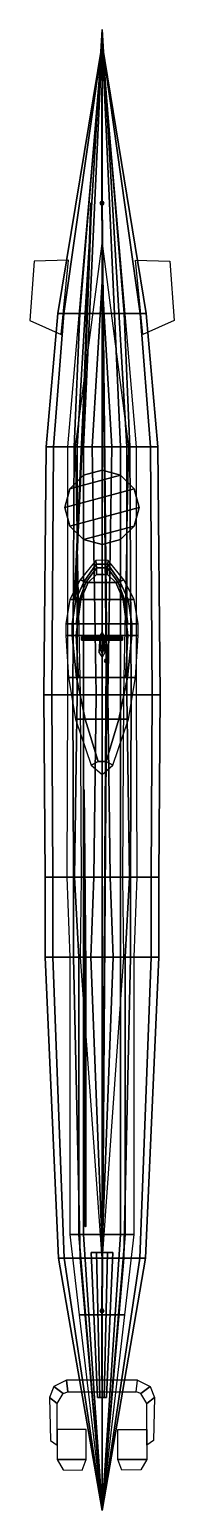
# Model space of a CAD drawing. Extents: x -2.2 to 2.2, y -22.5 to 22.5.
import ezdxf

# ---------------------------------------------------------------- set-up
doc = ezdxf.new("R2010")
doc.units = 0
doc.layers.get('0').update_dxf_attribs({"linetype": 'CONTINUOUS'})

msp = doc.modelspace()

# ---------------------------------------------------------------- linework, layer by layer
for points in [[(0, 22.47, 1.12), (0, 22.03, -0.67), (-1.04, 9.81, 0.42), (-0.75, 9.81, 1.37)], [(0, 22.13, 1.42), (0, 22.47, 1.12), (-0.75, 9.81, 1.37), (-0.56, 9.81, 1.53)], [(0.56, 9.81, 1.53), (0.75, 9.81, 1.37), (0, 22.47, 1.12), (0, 22.13, 1.42)], [(0.75, 9.81, 1.37), (1.04, 9.81, 0.42), (0, 22.03, -0.67), (0, 22.47, 1.12)], [(-1.34, 13.85, -0.67), (-1.16, 13.85), (0, 22.03, -0.67)], [(-1.16, 13.85, -1.34), (-1.34, 13.85, -0.67), (0, 22.03, -0.67)], [(-1.16, 13.85), (-0.67, 13.85, 0.49), (0, 22.03, -0.67)], [(-0.67, 13.85, -1.83), (-1.16, 13.85, -1.34), (0, 22.03, -0.67)], [(-0.67, 13.85, 0.49), (0, 13.85, 0.67), (0, 22.03, -0.67)], [(0, 13.85, -2.01), (-0.67, 13.85, -1.83), (0, 22.03, -0.67)], [(0, 22.13, 1.42), (0, 22.13, 1.42), (-0.56, 9.81, 1.53), (0, 9.81, 1.53)], [(0, 9.81, 1.53), (0.56, 9.81, 1.53), (0, 22.13, 1.42)], [(0, 13.85, 0.67), (0.67, 13.85, 0.49), (0, 22.03, -0.67)], [(0.67, 13.85, 0.49), (1.16, 13.85), (0, 22.03, -0.67)], [(1.16, 13.85), (1.34, 13.85, -0.67), (0, 22.03, -0.67)], [(1.34, 13.85, -0.67), (1.16, 13.85, -1.34), (0, 22.03, -0.67)], [(1.16, 13.85, -1.34), (0.67, 13.85, -1.83), (0, 22.03, -0.67)], [(0.67, 13.85, -1.83), (0, 13.85, -2.01), (0, 22.03, -0.67)], [(0, 20.7, 1.43), (-0.01, 20.7, 1.42), (-0.01, 17.2, 2.77), (0, 17.2, 2.78)], [(-0.01, 20.7, 1.42), (0, 20.7, 1.41), (0, 17.2, 2.76), (-0.01, 17.2, 2.77)], [(0.01, 20.7, 1.42), (0, 20.7, 1.43), (0, 17.2, 2.78), (0.01, 17.2, 2.77)], [(0, 20.7, 1.41), (0.01, 20.7, 1.42), (0.01, 17.2, 2.77), (0, 17.2, 2.76)], [(-0.33, 17.21, 2.52), (-0.34, 17.2, 2.51), (-0.56, 11.21, 2.51), (-0.55, 11.21, 2.52)], [(-0.34, 17.2, 2.51), (-0.33, 17.19, 2.5), (-0.55, 11.21, 2.5), (-0.56, 11.21, 2.51)], [(-0.32, 17.2, 2.51), (-0.33, 17.21, 2.52), (-0.55, 11.21, 2.52), (-0.54, 11.21, 2.51)], [(-0.33, 17.19, 2.5), (-0.32, 17.2, 2.51), (-0.54, 11.21, 2.51), (-0.55, 11.21, 2.5)], [(-0.33, 17.21, 1.46), (-0.34, 17.2, 1.46), (-0.34, 17.2, 2.51), (-0.33, 17.21, 2.52)], [(-0.34, 17.2, 1.46), (-0.33, 17.19, 1.46), (-0.33, 17.19, 2.5), (-0.34, 17.2, 2.51)], [(-0.32, 17.2, 1.46), (-0.33, 17.21, 1.46), (-0.33, 17.21, 2.52), (-0.32, 17.2, 2.51)], [(-0.33, 17.19, 1.46), (-0.32, 17.2, 1.46), (-0.32, 17.2, 2.51), (-0.33, 17.19, 2.5)], [(-0.03, 17.252, 1.46), (-0.06, 17.2, 1.46), (-0.06, 17.2, 2.82), (-0.03, 17.252, 2.82)], [(-0.06, 17.2, 2.82), (0.06, 17.2, 2.82), (0.03, 17.252, 2.82), (-0.03, 17.252, 2.82)], [(-0.06, 17.2, 1.46), (-0.03, 17.148, 1.46), (-0.03, 17.148, 2.82), (-0.06, 17.2, 2.82)], [(-0.03, 17.148, 2.82), (0.03, 17.148, 2.82), (0.06, 17.2, 2.82), (-0.06, 17.2, 2.82)], [(0.03, 17.252, 1.46), (-0.03, 17.252, 1.46), (-0.03, 17.252, 2.82), (0.03, 17.252, 2.82)], [(-0.03, 17.148, 1.46), (0.03, 17.148, 1.46), (0.03, 17.148, 2.82), (-0.03, 17.148, 2.82)], [(0, 17.2, 2.78), (-0.01, 17.2, 2.77), (0.13, 3.31, 5.67), (0.14, 3.31, 5.68)], [(-0.01, 17.2, 2.77), (0, 17.2, 2.76), (0.14, 3.31, 5.66), (0.13, 3.31, 5.67)], [(0.01, 17.2, 2.77), (0, 17.2, 2.78), (0.14, 3.31, 5.68), (0.15, 3.31, 5.67)], [(0, 17.2, 2.76), (0.01, 17.2, 2.77), (0.15, 3.31, 5.67), (0.14, 3.31, 5.66)], [(0.06, 17.2, 1.46), (0.03, 17.252, 1.46), (0.03, 17.252, 2.82), (0.06, 17.2, 2.82)], [(0.03, 17.148, 1.46), (0.06, 17.2, 1.46), (0.06, 17.2, 2.82), (0.03, 17.148, 2.82)], [(0, 15.98, -1.66), (0, 14.83, -1.98), (-0.3, 9.81, -2.6), (-0.8, 9.81, -2.19)], [(0.8, 9.81, -2.19), (0.3, 9.81, -2.6), (0, 14.83, -1.98), (0, 15.98, -1.66)], [(-2.19, 13.64, -1.25), (-1.24, 13.22, -1.25), (-1.01, 15.47, -1.25), (-2.05, 15.44, -1.25)], [(2.19, 13.64, -1.25), (1.24, 13.22, -1.25), (1.01, 15.47, -1.25), (2.05, 15.44, -1.25)], [(0.3, 9.81, -2.6), (-0.3, 9.81, -2.6), (0, 14.83, -1.98)], [(-1.69, 9.81, -0.75), (-1.464, 9.81, 0.095), (-1.16, 13.85), (-1.34, 13.85, -0.67)], [(-1.464, 9.81, -1.595), (-1.69, 9.81, -0.75), (-1.34, 13.85, -0.67), (-1.16, 13.85, -1.34)], [(-1.464, 9.81, 0.095), (-0.845, 9.81, 0.714), (-0.67, 13.85, 0.49), (-1.16, 13.85)], [(-0.845, 9.81, -2.214), (-1.464, 9.81, -1.595), (-1.16, 13.85, -1.34), (-0.67, 13.85, -1.83)], [(-0.845, 9.81, 0.714), (0, 9.81, 0.94), (0, 13.85, 0.67), (-0.67, 13.85, 0.49)], [(0, 9.81, -2.44), (-0.845, 9.81, -2.214), (-0.67, 13.85, -1.83), (0, 13.85, -2.01)], [(0, 9.81, 0.94), (0.845, 9.81, 0.714), (0.67, 13.85, 0.49), (0, 13.85, 0.67)], [(0.845, 9.81, -2.214), (0, 9.81, -2.44), (0, 13.85, -2.01), (0.67, 13.85, -1.83)], [(0.845, 9.81, 0.714), (1.464, 9.81, 0.095), (1.16, 13.85), (0.67, 13.85, 0.49)], [(1.464, 9.81, -1.595), (0.845, 9.81, -2.214), (0.67, 13.85, -1.83), (1.16, 13.85, -1.34)], [(1.464, 9.81, 0.095), (1.69, 9.81, -0.75), (1.34, 13.85, -0.67), (1.16, 13.85)], [(1.69, 9.81, -0.75), (1.464, 9.81, -1.595), (1.16, 13.85, -1.34), (1.34, 13.85, -0.67)], [(-0.55, 11.21, 2.52), (-0.56, 11.21, 2.51), (-0.83, 5.22, 2.51), (-0.82, 5.22, 2.52)], [(-0.56, 11.21, 2.51), (-0.55, 11.21, 2.5), (-0.82, 5.22, 2.5), (-0.83, 5.22, 2.51)], [(-0.54, 11.21, 2.51), (-0.55, 11.21, 2.52), (-0.82, 5.22, 2.52), (-0.81, 5.22, 2.51)], [(-0.55, 11.21, 2.5), (-0.54, 11.21, 2.51), (-0.81, 5.22, 2.51), (-0.82, 5.22, 2.5)], [(-0.55, 11.22, 1.51), (-0.56, 11.21, 1.51), (-0.56, 11.21, 2.51), (-0.55, 11.22, 2.51)], [(-0.56, 11.21, 1.51), (-0.55, 11.2, 1.51), (-0.55, 11.2, 2.51), (-0.56, 11.21, 2.51)], [(-0.54, 11.21, 1.51), (-0.55, 11.22, 1.51), (-0.55, 11.22, 2.51), (-0.54, 11.21, 2.51)], [(-0.55, 11.2, 1.51), (-0.54, 11.21, 1.51), (-0.54, 11.21, 2.51), (-0.55, 11.2, 2.51)], [(-1.76, 2.28, -0.86), (-1.524, 2.28, 0.02), (-1.464, 9.81, 0.095), (-1.69, 9.81, -0.75)], [(-1.524, 2.28, -1.74), (-1.76, 2.28, -0.86), (-1.69, 9.81, -0.75), (-1.464, 9.81, -1.595)], [(-1.524, 2.28, 0.02), (-0.88, 2.28, 0.664), (-0.845, 9.81, 0.714), (-1.464, 9.81, 0.095)], [(-0.88, 2.28, -2.384), (-1.524, 2.28, -1.74), (-1.464, 9.81, -1.595), (-0.845, 9.81, -2.214)], [(-0.75, 9.81, 1.37), (-1.04, 9.81, 0.42), (-1.04, 2.28, 0.43), (-0.75, 2.28, 1.42)], [(0, 2.28, -2.62), (-0.88, 2.28, -2.384), (-0.845, 9.81, -2.214), (0, 9.81, -2.44)], [(-0.8, 9.81, -2.19), (-0.3, 9.81, -2.6), (-0.18, 2.28, -2.91), (-0.65, 2.28, -2.28)], [(-0.56, 9.81, 1.53), (-0.75, 9.81, 1.37), (-0.75, 2.28, 1.42), (-0.56, 2.28, 1.58)], [(0, 9.81, 1.53), (-0.56, 9.81, 1.53), (-0.56, 2.28, 1.58), (0, 2.28, 1.58)], [(0.18, 2.28, -2.91), (-0.18, 2.28, -2.91), (-0.3, 9.81, -2.6), (0.3, 9.81, -2.6)], [(0, 2.28, 1.58), (0.56, 2.28, 1.58), (0.56, 9.81, 1.53), (0, 9.81, 1.53)], [(0.88, 2.28, -2.384), (0, 2.28, -2.62), (0, 9.81, -2.44), (0.845, 9.81, -2.214)], [(0.65, 2.28, -2.28), (0.18, 2.28, -2.91), (0.3, 9.81, -2.6), (0.8, 9.81, -2.19)], [(0.56, 2.28, 1.58), (0.75, 2.28, 1.42), (0.75, 9.81, 1.37), (0.56, 9.81, 1.53)], [(0.75, 2.28, 1.42), (1.04, 2.28, 0.43), (1.04, 9.81, 0.42), (0.75, 9.81, 1.37)], [(0.88, 2.28, 0.664), (1.524, 2.28, 0.02), (1.464, 9.81, 0.095), (0.845, 9.81, 0.714)], [(1.524, 2.28, -1.74), (0.88, 2.28, -2.384), (0.845, 9.81, -2.214), (1.464, 9.81, -1.595)], [(1.524, 2.28, 0.02), (1.76, 2.28, -0.86), (1.69, 9.81, -0.75), (1.464, 9.81, 0.095)], [(1.76, 2.28, -0.86), (1.524, 2.28, -1.74), (1.464, 9.81, -1.595), (1.69, 9.81, -0.75)], [(-0.565, 8.949, 1.55), (-0.979, 8.535, 1.55), (0.565, 8.949, 1.55), (0, 9.1, 1.55)], [(0, 9.1, 1.53), (-0.565, 8.949, 1.53), (-0.565, 8.949, 1.55), (0, 9.1, 1.55)], [(0.565, 8.949, 1.53), (0, 9.1, 1.53), (0, 9.1, 1.55), (0.565, 8.949, 1.55)], [(-0.979, 8.535, 1.55), (-1.13, 7.97, 1.55), (0.979, 8.535, 1.55), (0.565, 8.949, 1.55)], [(-0.565, 8.949, 1.53), (-0.979, 8.535, 0.57), (-0.979, 8.535, 1.55), (-0.565, 8.949, 1.55)], [(0.979, 8.535, 0.57), (0.565, 8.949, 1.53), (0.565, 8.949, 1.55), (0.979, 8.535, 1.55)], [(-0.979, 8.535, 0.57), (-1.13, 7.97, 0.37), (-1.13, 7.97, 1.55), (-0.979, 8.535, 1.55)], [(-1.13, 7.97, 1.55), (-0.979, 7.405, 1.55), (1.13, 7.97, 1.55), (0.979, 8.535, 1.55)], [(1.13, 7.97, 0.37), (0.979, 8.535, 0.57), (0.979, 8.535, 1.55), (1.13, 7.97, 1.55)], [(-1.13, 7.97, 0.37), (-0.979, 7.405, 0.55), (-0.979, 7.405, 1.55), (-1.13, 7.97, 1.55)], [(-0.979, 7.405, 1.55), (-0.565, 6.991, 1.55), (0.979, 7.405, 1.55), (1.13, 7.97, 1.55)], [(0.979, 7.405, 0.55), (1.13, 7.97, 0.37), (1.13, 7.97, 1.55), (0.979, 7.405, 1.55)], [(-0.979, 7.405, 0.55), (-0.565, 6.991, 1.54), (-0.565, 6.991, 1.55), (-0.979, 7.405, 1.55)], [(-0.565, 6.991, 1.55), (0, 6.84, 1.55), (0.565, 6.991, 1.55), (0.979, 7.405, 1.55)], [(0.565, 6.991, 1.54), (0.979, 7.405, 0.55), (0.979, 7.405, 1.55), (0.565, 6.991, 1.55)], [(-0.565, 6.991, 1.54), (0, 6.84, 1.54), (0, 6.84, 1.55), (-0.565, 6.991, 1.55)], [(0, 6.84, 1.54), (0.565, 6.991, 1.54), (0.565, 6.991, 1.55), (0, 6.84, 1.55)], [(-0.19, 6.36, 1.55), (-0.66, 5.77, 1.47), (-0.54, 5.72, 3.55), (-0.18, 6.25, 3.55)], [(-0.18, 6.25, 3.55), (0, 6.25, 3.55), (0, 6.37, 1.55), (-0.19, 6.36, 1.55)], [(0, 6.25, 3.55), (0.18, 6.25, 3.55), (0.19, 6.36, 1.55), (0, 6.37, 1.55)], [(0.18, 6.25, 3.55), (0.54, 5.72, 3.55), (0.66, 5.77, 1.47), (0.19, 6.36, 1.55)], [(-0.18, 6.25, 3.55), (-0.54, 5.72, 3.55), (-0.49, 5.69, 4.74), (-0.17, 6.14, 4.74)], [(-0.17, 6.14, 4.74), (-0.49, 5.69, 4.74), (-0.42, 5.69, 5.13), (-0.17, 5.93, 5.13)], [(-0.42, 5.69, 5.13), (0.42, 5.69, 5.13), (0.17, 5.93, 5.13), (-0.17, 5.93, 5.13)], [(-0.17, 6.14, 4.74), (0, 6.14, 4.74), (0, 6.25, 3.55), (-0.18, 6.25, 3.55)], [(-0.17, 5.93, 5.13), (0, 5.93, 5.13), (0, 6.14, 4.74), (-0.17, 6.14, 4.74)], [(0, 6.14, 4.74), (0.17, 6.14, 4.74), (0.18, 6.25, 3.55), (0, 6.25, 3.55)], [(0, 5.93, 5.13), (0.17, 5.93, 5.13), (0.17, 6.14, 4.74), (0, 6.14, 4.74)], [(0.17, 6.14, 4.74), (0.49, 5.69, 4.74), (0.54, 5.72, 3.55), (0.18, 6.25, 3.55)], [(0.17, 5.93, 5.13), (0.42, 5.69, 5.13), (0.49, 5.69, 4.74), (0.17, 6.14, 4.74)], [(-0.66, 5.77, 1.47), (-0.97, 5.17, 0.6), (-0.79, 5.17, 3.55), (-0.54, 5.72, 3.55)], [(-0.54, 5.72, 3.55), (-0.79, 5.17, 3.55), (-0.68, 5.17, 4.74), (-0.49, 5.69, 4.74)], [(-0.49, 5.69, 4.74), (-0.68, 5.17, 4.74), (-0.64, 5.17, 5.13), (-0.42, 5.69, 5.13)], [(-0.64, 5.17, 5.13), (0.64, 5.17, 5.13), (0.42, 5.69, 5.13), (-0.42, 5.69, 5.13)], [(0.42, 5.69, 5.13), (0.64, 5.17, 5.13), (0.68, 5.17, 4.74), (0.49, 5.69, 4.74)], [(0.49, 5.69, 4.74), (0.68, 5.17, 4.74), (0.79, 5.17, 3.55), (0.54, 5.72, 3.55)], [(0.54, 5.72, 3.55), (0.79, 5.17, 3.55), (0.97, 5.17, 0.6), (0.66, 5.77, 1.47)], [(-0.97, 5.17, 0.6), (-1.1, 4.44, 0.37), (-0.9, 4.44, 3.55), (-0.79, 5.17, 3.55)], [(-0.79, 5.17, 3.55), (-0.9, 4.44, 3.55), (-0.78, 4.44, 4.74), (-0.68, 5.17, 4.74)], [(-0.68, 5.17, 4.74), (-0.78, 4.44, 4.74), (-0.74, 4.44, 5.13), (-0.64, 5.17, 5.13)], [(-0.74, 4.44, 5.13), (0.74, 4.44, 5.13), (0.64, 5.17, 5.13), (-0.64, 5.17, 5.13)], [(0.64, 5.17, 5.13), (0.74, 4.44, 5.13), (0.78, 4.44, 4.74), (0.68, 5.17, 4.74)], [(0.68, 5.17, 4.74), (0.78, 4.44, 4.74), (0.9, 4.44, 3.55), (0.79, 5.17, 3.55)], [(0.79, 5.17, 3.55), (0.9, 4.44, 3.55), (1.1, 4.44, 0.37), (0.97, 5.17, 0.6)], [(-1.1, 4.44, 0.37), (-1.1, 4.08, 0.37), (-0.9, 4.08, 3.55), (-0.9, 4.44, 3.55)], [(-1.1, 4.08, 0.37), (-1.01, 2.81, 0.46), (-0.77, 2.81, 3.55), (-0.9, 4.08, 3.55)], [(-0.9, 4.44, 3.55), (-0.9, 4.08, 3.55), (-0.78, 4.08, 4.57), (-0.74, 4.44, 5.13)], [(-0.9, 4.08, 3.55), (-0.77, 2.81, 3.55), (-0.71, 2.81, 4.57), (-0.78, 4.08, 4.57)], [(-0.78, 4.08, 4.57), (0.78, 4.08, 4.57), (0.74, 4.44, 5.13), (-0.74, 4.44, 5.13)], [(-0.71, 2.81, 4.57), (0.71, 2.81, 4.57), (0.78, 4.08, 4.57), (-0.78, 4.08, 4.57)], [(-0.07, 4.07, 4.57), (-0.1, 3.58, 4.57), (-0.06, 3.66, 5.7), (-0.06, 4, 5.7)], [(0, 4.11, 5.7), (0, 4.19, 4.57), (-0.07, 4.07, 4.57), (-0.06, 4, 5.7)], [(-0.06, 4, 5.7), (-0.06, 3.66, 5.7), (0, 3.54, 5.7), (0, 4.11, 5.7)], [(0.06, 4, 5.7), (0.07, 4.07, 4.57), (0, 4.19, 4.57), (0, 4.11, 5.7)], [(0, 4.11, 5.7), (0, 3.54, 5.7), (0.06, 3.66, 5.7), (0.06, 4, 5.7)], [(0.06, 3.66, 5.7), (0.1, 3.58, 4.57), (0.07, 4.07, 4.57), (0.06, 4, 5.7)], [(0.78, 4.08, 4.57), (0.71, 2.81, 4.57), (0.77, 2.81, 3.55), (0.9, 4.08, 3.55)], [(0.74, 4.44, 5.13), (0.78, 4.08, 4.57), (0.9, 4.08, 3.55), (0.9, 4.44, 3.55)], [(0.9, 4.08, 3.55), (0.77, 2.81, 3.55), (1.01, 2.81, 0.46), (1.1, 4.08, 0.37)], [(0.9, 4.44, 3.55), (0.9, 4.08, 3.55), (1.1, 4.08, 0.37), (1.1, 4.44, 0.37)], [(0.62, 3.99, 9.29), (0.62, 4.04, 9.24), (-0.62, 4.04, 9.24), (-0.62, 3.99, 9.29)], [(0.62, 4.04, 9.24), (0.62, 3.99, 9.19), (-0.62, 3.99, 9.19), (-0.62, 4.04, 9.24)], [(-0.62, 3.94, 9.24), (-0.62, 3.99, 9.29), (-0.62, 4.04, 9.24), (-0.62, 3.99, 9.19)], [(0.62, 3.99, 9.19), (0.62, 3.94, 9.24), (-0.62, 3.94, 9.24), (-0.62, 3.99, 9.19)], [(0.62, 3.94, 9.24), (0.62, 3.99, 9.29), (-0.62, 3.99, 9.29), (-0.62, 3.94, 9.24)], [(-0.06, 3.66, 5.7), (-0.1, 3.58, 4.57), (0, 3.41, 4.57), (0, 3.54, 5.7)], [(-0.03, 4.042, 5.7), (-0.06, 3.99, 5.7), (-0.06, 3.99, 9.24), (-0.03, 4.042, 9.24)], [(-0.06, 3.99, 9.24), (0.06, 3.99, 9.24), (0.03, 4.042, 9.24), (-0.03, 4.042, 9.24)], [(-0.06, 3.99, 5.7), (-0.03, 3.938, 5.7), (-0.03, 3.938, 9.24), (-0.06, 3.99, 9.24)], [(-0.03, 3.938, 9.24), (0.03, 3.938, 9.24), (0.06, 3.99, 9.24), (-0.06, 3.99, 9.24)], [(-0.03, 3.782, 5.7), (-0.06, 3.73, 5.7), (-0.06, 3.73, 7.64), (-0.03, 3.782, 7.64)], [(-0.06, 3.73, 7.64), (0.06, 3.73, 7.64), (0.03, 3.782, 7.64), (-0.03, 3.782, 7.64)], [(-0.06, 3.73, 5.7), (-0.03, 3.678, 5.7), (-0.03, 3.678, 7.64), (-0.06, 3.73, 7.64)], [(-0.03, 3.678, 7.64), (0.03, 3.678, 7.64), (0.06, 3.73, 7.64), (-0.06, 3.73, 7.64)], [(0, 4.04, 9.24), (-0.05, 3.99, 9.24), (-0.05, 3.99, 9.85), (0, 4.04, 9.85)], [(-0.05, 3.99, 9.85), (0, 3.94, 9.85), (0.05, 3.99, 9.85), (0, 4.04, 9.85)], [(-0.05, 3.99, 9.24), (0, 3.94, 9.24), (0, 3.94, 9.85), (-0.05, 3.99, 9.85)], [(0.03, 4.042, 5.7), (-0.03, 4.042, 5.7), (-0.03, 4.042, 9.24), (0.03, 4.042, 9.24)], [(-0.03, 3.938, 5.7), (0.03, 3.938, 5.7), (0.03, 3.938, 9.24), (-0.03, 3.938, 9.24)], [(0.03, 3.782, 5.7), (-0.03, 3.782, 5.7), (-0.03, 3.782, 7.64), (0.03, 3.782, 7.64)], [(-0.03, 3.678, 5.7), (0.03, 3.678, 5.7), (0.03, 3.678, 7.64), (-0.03, 3.678, 7.64)], [(0.05, 3.99, 9.24), (0, 4.04, 9.24), (0, 4.04, 9.85), (0.05, 3.99, 9.85)], [(0, 3.94, 9.24), (0.05, 3.99, 9.24), (0.05, 3.99, 9.85), (0, 3.94, 9.85)], [(0, 3.54, 5.7), (0, 3.41, 4.57), (0.1, 3.58, 4.57), (0.06, 3.66, 5.7)], [(0.06, 3.99, 5.7), (0.03, 4.042, 5.7), (0.03, 4.042, 9.24), (0.06, 3.99, 9.24)], [(0.03, 3.938, 5.7), (0.06, 3.99, 5.7), (0.06, 3.99, 9.24), (0.03, 3.938, 9.24)], [(0.06, 3.73, 5.7), (0.03, 3.782, 5.7), (0.03, 3.782, 7.64), (0.06, 3.73, 7.64)], [(0.03, 3.678, 5.7), (0.06, 3.73, 5.7), (0.06, 3.73, 7.64), (0.03, 3.678, 7.64)], [(0.62, 3.99, 9.19), (0.62, 4.04, 9.24), (0.62, 3.99, 9.29), (0.62, 3.94, 9.24)], [(0.14, 3.31, 5.68), (0.13, 3.31, 5.67), (-0.01, -16.41, 2.1), (0, -16.41, 2.11)], [(0.13, 3.31, 5.67), (0.14, 3.31, 5.66), (0, -16.41, 2.09), (-0.01, -16.41, 2.1)], [(0.15, 3.31, 5.67), (0.14, 3.31, 5.68), (0, -16.41, 2.11), (0.01, -16.41, 2.1)], [(0.14, 3.31, 5.66), (0.15, 3.31, 5.67), (0.01, -16.41, 2.1), (0, -16.41, 2.09)], [(0.11, 3.362, 4.57), (0.08, 3.31, 4.57), (0.08, 3.31, 5.84), (0.11, 3.362, 5.84)], [(0.08, 3.31, 5.84), (0.2, 3.31, 5.84), (0.17, 3.362, 5.84), (0.11, 3.362, 5.84)], [(0.08, 3.31, 4.57), (0.11, 3.258, 4.57), (0.11, 3.258, 5.84), (0.08, 3.31, 5.84)], [(0.11, 3.258, 5.84), (0.17, 3.258, 5.84), (0.2, 3.31, 5.84), (0.08, 3.31, 5.84)], [(0.17, 3.362, 4.57), (0.11, 3.362, 4.57), (0.11, 3.362, 5.84), (0.17, 3.362, 5.84)], [(0.11, 3.258, 4.57), (0.17, 3.258, 4.57), (0.17, 3.258, 5.84), (0.11, 3.258, 5.84)], [(0.2, 3.31, 4.57), (0.17, 3.362, 4.57), (0.17, 3.362, 5.84), (0.2, 3.31, 5.84)], [(0.17, 3.258, 4.57), (0.2, 3.31, 4.57), (0.2, 3.31, 5.84), (0.17, 3.258, 5.84)], [(-1.01, 2.81, 0.46), (-0.8, 1.54, 1.27), (-0.51, 1.54, 3.55), (-0.77, 2.81, 3.55)], [(-0.51, 1.54, 3.55), (0.51, 1.54, 3.55), (0.77, 2.81, 3.55), (-0.77, 2.81, 3.55)], [(-0.77, 2.81, 3.55), (0.77, 2.81, 3.55), (0.71, 2.81, 4.57), (-0.71, 2.81, 4.57)], [(0.77, 2.81, 3.55), (0.51, 1.54, 3.55), (0.8, 1.54, 1.27), (1.01, 2.81, 0.46)], [(-1.72, -3.25, -0.77), (-1.49, -3.25, 0.09), (-1.524, 2.28, 0.02), (-1.76, 2.28, -0.86)], [(-1.49, -3.25, -1.63), (-1.72, -3.25, -0.77), (-1.76, 2.28, -0.86), (-1.524, 2.28, -1.74)], [(-1.49, -3.25, 0.09), (-0.86, -3.25, 0.72), (-0.88, 2.28, 0.664), (-1.524, 2.28, 0.02)], [(-0.86, -3.25, -2.26), (-1.49, -3.25, -1.63), (-1.524, 2.28, -1.74), (-0.88, 2.28, -2.384)], [(-0.75, 2.28, 1.42), (-1.04, 2.28, 0.43), (-1.06, -3.25, 0.42), (-0.83, -3.25, 1.41)], [(0, -3.25, -2.49), (-0.86, -3.25, -2.26), (-0.88, 2.28, -2.384), (0, 2.28, -2.62)], [(-0.56, 2.28, 1.58), (-0.75, 2.28, 1.42), (-0.83, -3.25, 1.41), (-0.56, -3.25, 1.55)], [(-0.65, 2.28, -2.28), (-0.18, 2.28, -2.91), (-0.25, -3.25, -2.8), (-0.62, -3.25, -2.3)], [(0, 2.28, 1.58), (-0.56, 2.28, 1.58), (-0.56, -3.25, 1.55), (0, -3.25, 1.57)], [(0.25, -3.25, -2.8), (-0.25, -3.25, -2.8), (-0.18, 2.28, -2.91), (0.18, 2.28, -2.91)], [(0, -3.25, 1.57), (0.56, -3.25, 1.55), (0.56, 2.28, 1.58), (0, 2.28, 1.58)], [(0.86, -3.25, -2.26), (0, -3.25, -2.49), (0, 2.28, -2.62), (0.88, 2.28, -2.384)], [(0.62, -3.25, -2.3), (0.25, -3.25, -2.8), (0.18, 2.28, -2.91), (0.65, 2.28, -2.28)], [(0.56, -3.25, 1.55), (0.83, -3.25, 1.41), (0.75, 2.28, 1.42), (0.56, 2.28, 1.58)], [(0.83, -3.25, 1.41), (1.06, -3.25, 0.42), (1.04, 2.28, 0.43), (0.75, 2.28, 1.42)], [(0.86, -3.25, 0.72), (1.49, -3.25, 0.09), (1.524, 2.28, 0.02), (0.88, 2.28, 0.664)], [(1.49, -3.25, -1.63), (0.86, -3.25, -2.26), (0.88, 2.28, -2.384), (1.524, 2.28, -1.74)], [(1.49, -3.25, 0.09), (1.72, -3.25, -0.77), (1.76, 2.28, -0.86), (1.524, 2.28, 0.02)], [(1.72, -3.25, -0.77), (1.49, -3.25, -1.63), (1.524, 2.28, -1.74), (1.76, 2.28, -0.86)], [(-0.8, 1.54, 1.27), (-0.33, 0.15, 1.55), (-0.12, 0.26, 3.55), (-0.51, 1.54, 3.55)], [(-0.12, 0.26, 3.55), (0.13, 0.26, 3.55), (0.51, 1.54, 3.55), (-0.51, 1.54, 3.55)], [(0.51, 1.54, 3.55), (0.13, 0.26, 3.55), (0.33, 0.15, 1.55), (0.8, 1.54, 1.27)], [(-0.33, 0.15, 1.55), (0, -0.14, 1.55), (0, 0.26, 3.55), (-0.12, 0.26, 3.55)], [(0, -0.14, 1.55), (0.33, 0.15, 1.55), (0.13, 0.26, 3.55), (0, 0.26, 3.55)], [(-0.55, -0.59, 1.57), (-0.56, -0.6, 1.57), (-0.56, -0.6, 2.51), (-0.55, -0.59, 2.52)], [(-0.55, -0.59, 2.52), (-0.56, -0.6, 2.51), (-0.51, -6.02, 2.55), (-0.5, -6.02, 2.56)], [(-0.56, -0.6, 1.57), (-0.55, -0.61, 1.57), (-0.55, -0.61, 2.5), (-0.56, -0.6, 2.51)], [(-0.56, -0.6, 2.51), (-0.55, -0.61, 2.5), (-0.5, -6.02, 2.54), (-0.51, -6.02, 2.55)], [(-0.54, -0.6, 1.57), (-0.55, -0.59, 1.57), (-0.55, -0.59, 2.52), (-0.54, -0.6, 2.51)], [(-0.54, -0.6, 2.51), (-0.55, -0.59, 2.52), (-0.5, -6.02, 2.56), (-0.49, -6.02, 2.55)], [(-0.55, -0.61, 1.57), (-0.54, -0.6, 1.57), (-0.54, -0.6, 2.51), (-0.55, -0.61, 2.5)], [(-0.55, -0.61, 2.5), (-0.54, -0.6, 2.51), (-0.49, -6.02, 2.55), (-0.5, -6.02, 2.54)], [(-1.72, -5.68, -0.78), (-1.49, -5.68, 0.08), (-1.49, -3.25, 0.09), (-1.72, -3.25, -0.77)], [(-1.49, -5.68, -1.64), (-1.72, -5.68, -0.78), (-1.72, -3.25, -0.77), (-1.49, -3.25, -1.63)], [(-1.49, -5.68, 0.08), (-0.86, -5.68, 0.71), (-0.86, -3.25, 0.72), (-1.49, -3.25, 0.09)], [(-0.86, -5.68, -2.27), (-1.49, -5.68, -1.64), (-1.49, -3.25, -1.63), (-0.86, -3.25, -2.26)], [(-0.83, -3.25, 1.41), (-1.06, -3.25, 0.42), (-0.97, -5.68, 0.5), (-0.7, -5.68, 1.4)], [(0, -5.68, -2.5), (-0.86, -5.68, -2.27), (-0.86, -3.25, -2.26), (0, -3.25, -2.49)], [(-0.56, -3.25, 1.55), (-0.83, -3.25, 1.41), (-0.7, -5.68, 1.4), (-0.56, -5.68, 1.54)], [(-0.62, -3.25, -2.3), (-0.25, -3.25, -2.8), (-0.34, -5.68, -2.72), (-0.65, -5.68, -2.32)], [(0, -3.25, 1.57), (-0.56, -3.25, 1.55), (-0.56, -5.68, 1.54), (0, -5.68, 1.56)], [(0.34, -5.68, -2.72), (-0.34, -5.68, -2.72), (-0.25, -3.25, -2.8), (0.25, -3.25, -2.8)], [(0, -5.68, 1.56), (0.56, -5.68, 1.54), (0.56, -3.25, 1.55), (0, -3.25, 1.57)], [(0.86, -5.68, -2.27), (0, -5.68, -2.5), (0, -3.25, -2.49), (0.86, -3.25, -2.26)], [(0.65, -5.68, -2.32), (0.34, -5.68, -2.72), (0.25, -3.25, -2.8), (0.62, -3.25, -2.3)], [(0.56, -5.68, 1.54), (0.7, -5.68, 1.4), (0.83, -3.25, 1.41), (0.56, -3.25, 1.55)], [(0.7, -5.68, 1.4), (0.97, -5.68, 0.5), (1.06, -3.25, 0.42), (0.83, -3.25, 1.41)], [(0.86, -5.68, 0.71), (1.49, -5.68, 0.08), (1.49, -3.25, 0.09), (0.86, -3.25, 0.72)], [(1.49, -5.68, -1.64), (0.86, -5.68, -2.27), (0.86, -3.25, -2.26), (1.49, -3.25, -1.63)], [(1.49, -5.68, 0.08), (1.72, -5.68, -0.78), (1.72, -3.25, -0.77), (1.49, -3.25, 0.09)], [(1.72, -5.68, -0.78), (1.49, -5.68, -1.64), (1.49, -3.25, -1.63), (1.72, -3.25, -0.77)], [(-1.32, -14.82, -0.51), (-1.143, -14.82, 0.15), (-1.49, -5.68, 0.08), (-1.72, -5.68, -0.78)], [(-1.143, -14.82, -1.17), (-1.32, -14.82, -0.51), (-1.72, -5.68, -0.78), (-1.49, -5.68, -1.64)], [(-1.143, -14.82, 0.15), (-0.66, -14.82, 0.633), (-0.86, -5.68, 0.71), (-1.49, -5.68, 0.08)], [(-0.66, -14.82, -1.653), (-1.143, -14.82, -1.17), (-1.49, -5.68, -1.64), (-0.86, -5.68, -2.27)], [(-0.7, -5.68, 1.4), (-0.97, -5.68, 0.5), (-0.97, -14.1, 0.32), (-0.7, -14.1, 1.4)], [(0, -14.82, -1.83), (-0.66, -14.82, -1.653), (-0.86, -5.68, -2.27), (0, -5.68, -2.5)], [(-0.56, -5.68, 1.54), (-0.7, -5.68, 1.4), (-0.7, -14.1, 1.4), (-0.56, -14.1, 1.54)], [(-0.65, -5.68, -2.32), (-0.34, -5.68, -2.72), (0, -14.5, -1.93), (0, -14.82, -1.83)], [(0, -5.68, 1.56), (-0.56, -5.68, 1.54), (-0.56, -14.1, 1.54), (0, -14.1, 1.56)], [(0, -14.5, -1.93), (0, -14.5, -1.93), (-0.34, -5.68, -2.72), (0.34, -5.68, -2.72)], [(0, -14.1, 1.56), (0.56, -14.1, 1.54), (0.56, -5.68, 1.54), (0, -5.68, 1.56)], [(0, -14.82, -1.83), (0, -14.5, -1.93), (0.34, -5.68, -2.72), (0.65, -5.68, -2.32)], [(0.66, -14.82, -1.653), (0, -14.82, -1.83), (0, -5.68, -2.5), (0.86, -5.68, -2.27)], [(0.56, -14.1, 1.54), (0.7, -14.1, 1.4), (0.7, -5.68, 1.4), (0.56, -5.68, 1.54)], [(0.66, -14.82, 0.633), (1.143, -14.82, 0.15), (1.49, -5.68, 0.08), (0.86, -5.68, 0.71)], [(1.143, -14.82, -1.17), (0.66, -14.82, -1.653), (0.86, -5.68, -2.27), (1.49, -5.68, -1.64)], [(0.7, -14.1, 1.4), (0.97, -14.1, 0.32), (0.97, -5.68, 0.5), (0.7, -5.68, 1.4)], [(1.143, -14.82, 0.15), (1.32, -14.82, -0.51), (1.72, -5.68, -0.78), (1.49, -5.68, 0.08)], [(1.32, -14.82, -0.51), (1.143, -14.82, -1.17), (1.49, -5.68, -1.64), (1.72, -5.68, -0.78)], [(-0.5, -6.01, 1.55), (-0.51, -6.02, 1.55), (-0.51, -6.02, 2.55), (-0.5, -6.01, 2.55)], [(-0.51, -6.02, 1.55), (-0.5, -6.03, 1.55), (-0.5, -6.03, 2.55), (-0.51, -6.02, 2.55)], [(-0.5, -6.02, 2.56), (-0.51, -6.02, 2.55), (-0.51, -13.85, 2.3), (-0.5, -13.86, 2.31)], [(-0.51, -6.02, 2.55), (-0.5, -6.02, 2.54), (-0.5, -13.84, 2.29), (-0.51, -13.85, 2.3)], [(-0.49, -6.02, 1.55), (-0.5, -6.01, 1.55), (-0.5, -6.01, 2.55), (-0.49, -6.02, 2.55)], [(-0.5, -6.03, 1.55), (-0.49, -6.02, 1.55), (-0.49, -6.02, 2.55), (-0.5, -6.03, 2.55)], [(-0.49, -6.02, 2.55), (-0.5, -6.02, 2.56), (-0.5, -13.86, 2.31), (-0.49, -13.85, 2.3)], [(-0.5, -6.02, 2.54), (-0.49, -6.02, 2.55), (-0.49, -13.85, 2.3), (-0.5, -13.84, 2.29)], [(-0.5, -13.84, 1.55), (-0.51, -13.85, 1.55), (-0.51, -13.85, 2.3), (-0.5, -13.84, 2.29)], [(-0.51, -13.85, 1.55), (-0.5, -13.86, 1.55), (-0.5, -13.86, 2.31), (-0.51, -13.85, 2.3)], [(-0.49, -13.85, 1.55), (-0.5, -13.84, 1.55), (-0.5, -13.84, 2.29), (-0.49, -13.85, 2.3)], [(-0.5, -13.86, 1.55), (-0.49, -13.85, 1.55), (-0.49, -13.85, 2.3), (-0.5, -13.86, 2.31)], [(-0.7, -14.1, 1.4), (-0.97, -14.1, 0.32), (-0.69, -16.54, 0.32), (-0.5, -16.54, 1.4)], [(-0.56, -14.1, 1.54), (-0.7, -14.1, 1.4), (-0.5, -16.54, 1.4), (-0.4, -16.54, 1.54)], [(0, -14.1, 1.56), (-0.56, -14.1, 1.54), (-0.4, -16.54, 1.54), (0, -16.54, 1.56)], [(0, -16.54, 1.56), (0.4, -16.54, 1.54), (0.56, -14.1, 1.54), (0, -14.1, 1.56)], [(0.4, -16.54, 1.54), (0.5, -16.54, 1.4), (0.7, -14.1, 1.4), (0.56, -14.1, 1.54)], [(0.5, -16.54, 1.4), (0.69, -16.54, 0.32), (0.97, -14.1, 0.32), (0.7, -14.1, 1.4)], [(-1.32, -14.82, -0.51), (-1.143, -14.82, -1.17), (0, -22.47, 0.14)], [(-1.143, -14.82, 0.15), (-1.32, -14.82, -0.51), (0, -22.47, 0.14)], [(-1.143, -14.82, -1.17), (-0.66, -14.82, -1.653), (0, -22.47, 0.14)], [(-0.66, -14.82, 0.633), (-1.143, -14.82, 0.15), (0, -22.47, 0.14)], [(-0.66, -14.82, -1.653), (0, -14.82, -1.83), (0, -22.47, 0.14)], [(-0.33, -14.64, -1.49), (-0.165, -14.64, -1.776), (-0.07, -19.04, -1.611), (-0.14, -19.04, -1.49)], [(-0.165, -14.64, -1.204), (-0.33, -14.64, -1.49), (-0.14, -19.04, -1.49), (-0.07, -19.04, -1.369)], [(-0.165, -14.64, -1.776), (0.165, -14.64, -1.776), (0.07, -19.04, -1.611), (-0.07, -19.04, -1.611)], [(0.165, -14.64, -1.204), (-0.165, -14.64, -1.204), (-0.07, -19.04, -1.369), (0.07, -19.04, -1.369)], [(0, -14.82, -1.83), (0.66, -14.82, -1.653), (0, -22.47, 0.14)], [(0.66, -14.82, -1.653), (1.143, -14.82, -1.17), (0, -22.47, 0.14)], [(1.143, -14.82, -1.17), (1.32, -14.82, -0.51), (0, -22.47, 0.14)], [(1.32, -14.82, -0.51), (1.143, -14.82, 0.15), (0, -22.47, 0.14)], [(1.143, -14.82, 0.15), (0.66, -14.82, 0.633), (0, -22.47, 0.14)], [(0.165, -14.64, -1.776), (0.33, -14.64, -1.49), (0.14, -19.04, -1.49), (0.07, -19.04, -1.611)], [(0.33, -14.64, -1.49), (0.165, -14.64, -1.204), (0.07, -19.04, -1.369), (0.14, -19.04, -1.49)], [(-0.5, -16.54, 1.4), (-0.69, -16.54, 0.32), (0, -22.47, 0.14), (0, -22.47, 0.25)], [(-0.4, -16.54, 1.54), (-0.5, -16.54, 1.4), (0, -22.47, 0.25), (0, -22.47, 0.31)], [(0, -16.54, 1.56), (-0.4, -16.54, 1.54), (0, -22.47, 0.31), (0, -22.44, 0.36)], [(-0.06, -16.41, 2.23), (0.06, -16.41, 2.23), (0.03, -16.358, 2.23), (-0.03, -16.358, 2.23)], [(-0.03, -16.358, 1.54), (-0.06, -16.41, 1.54), (-0.06, -16.41, 2.23), (-0.03, -16.358, 2.23)], [(-0.03, -16.462, 2.23), (0.03, -16.462, 2.23), (0.06, -16.41, 2.23), (-0.06, -16.41, 2.23)], [(-0.06, -16.41, 1.54), (-0.03, -16.462, 1.54), (-0.03, -16.462, 2.23), (-0.06, -16.41, 2.23)], [(0.03, -16.358, 1.54), (-0.03, -16.358, 1.54), (-0.03, -16.358, 2.23), (0.03, -16.358, 2.23)], [(-0.03, -16.462, 1.54), (0.03, -16.462, 1.54), (0.03, -16.462, 2.23), (-0.03, -16.462, 2.23)], [(0, -16.41, 2.11), (-0.01, -16.41, 2.1), (-0.01, -18.53, 1.14), (0, -18.53, 1.15)], [(-0.01, -16.41, 2.1), (0, -16.41, 2.09), (0, -18.53, 1.13), (-0.01, -18.53, 1.14)], [(0.01, -16.41, 2.1), (0, -16.41, 2.11), (0, -18.53, 1.15), (0.01, -18.53, 1.14)], [(0, -16.41, 2.09), (0.01, -16.41, 2.1), (0.01, -18.53, 1.14), (0, -18.53, 1.13)], [(0, -22.47, 0.25), (0, -22.47, 0.14), (0.69, -16.54, 0.32), (0.5, -16.54, 1.4)], [(0, -22.47, 0.31), (0, -22.47, 0.25), (0.5, -16.54, 1.4), (0.4, -16.54, 1.54)], [(0, -22.44, 0.36), (0, -22.47, 0.31), (0.4, -16.54, 1.54), (0, -16.54, 1.56)], [(0.06, -16.41, 1.54), (0.03, -16.358, 1.54), (0.03, -16.358, 2.23), (0.06, -16.41, 2.23)], [(0.03, -16.462, 1.54), (0.06, -16.41, 1.54), (0.06, -16.41, 2.23), (0.03, -16.462, 2.23)], [(0, -18.91, -1.33), (0, -18.32, -1.27), (0, -18.18, -0.96), (0, -19.06, -0.73)], [(0, -18.91, -1.69), (0, -18.32, -1.71), (0, -18.32, -1.27), (0, -18.91, -1.33)], [(0, -19.01, -2.63), (0, -18.8, -2.75), (0, -18.32, -1.71), (0, -18.91, -1.69)], [(-1.36, -19.23, -1.96), (-1.18, -18.92, -1.96), (-1.46, -18.71, -1.96), (-1.59, -19.04, -1.96)], [(-1.18, -18.92, -1.96), (-1.03, -18.87, -1.96), (-1.07, -18.52, -1.96), (-1.46, -18.71, -1.96)], [(-1.03, -18.87, -1.96), (1.03, -18.87, -1.96), (1.07, -18.52, -1.96), (-1.07, -18.52, -1.96)], [(0, -19.15, -2.73), (0, -19, -2.98), (0, -18.8, -2.75), (0, -19.01, -2.63)], [(1.18, -18.92, -1.96), (1.03, -18.87, -1.96), (1.07, -18.52, -1.96), (1.46, -18.71, -1.96)], [(1.36, -19.23, -1.96), (1.18, -18.92, -1.96), (1.46, -18.71, -1.96), (1.59, -19.04, -1.96)], [(-1.36, -20.49, -1.96), (-1.36, -19.23, -1.96), (-1.59, -19.04, -1.96), (-1.56, -20.35, -1.96)], [(0, -20.7, -2.73), (0, -20.7, -2.82), (0, -19, -2.98), (0, -19.15, -2.73)], [(1.36, -20.49, -1.96), (1.36, -19.23, -1.96), (1.59, -19.04, -1.96), (1.56, -20.35, -1.96)], [(0, -21.45, -2.65), (0, -19.54, -2.67), (0, -19.65, -1.76), (0, -20.41, -1.76)], [(0, -19.99, -1.76), (0, -19.65, -1.76), (0, -19.64, -0.58), (0, -19.99, -0.49)], [(-0.48, -20.93, -1.96), (-0.48, -20.02, -1.96), (-1.36, -20.02, -1.96), (-1.36, -20.93, -1.96)], [(0.48, -20.93, -1.96), (0.48, -20.02, -1.96), (1.36, -20.02, -1.96), (1.36, -20.93, -1.96)], [(0, -21.8, -0.49), (0, -21.76, -2.36), (0, -20.41, -1.76), (0, -20.38, -0.63)], [(0, -21.6, -0.26), (0, -21.8, -0.49), (0, -20.38, -0.63), (0, -21.35, -0.26)], [(0, -21.76, -2.36), (0, -21.66, -2.54), (0, -21.45, -2.65), (0, -20.41, -1.76)], [(-0.6, -21.25, -1.96), (-0.48, -20.93, -1.96), (-1.36, -20.93, -1.96), (-1.18, -21.24, -1.96)], [(0.6, -21.25, -1.96), (0.48, -20.93, -1.96), (1.36, -20.93, -1.96), (1.18, -21.24, -1.96)]]:
    msp.add_3dface(points)

doc.saveas('drawing.dxf')
